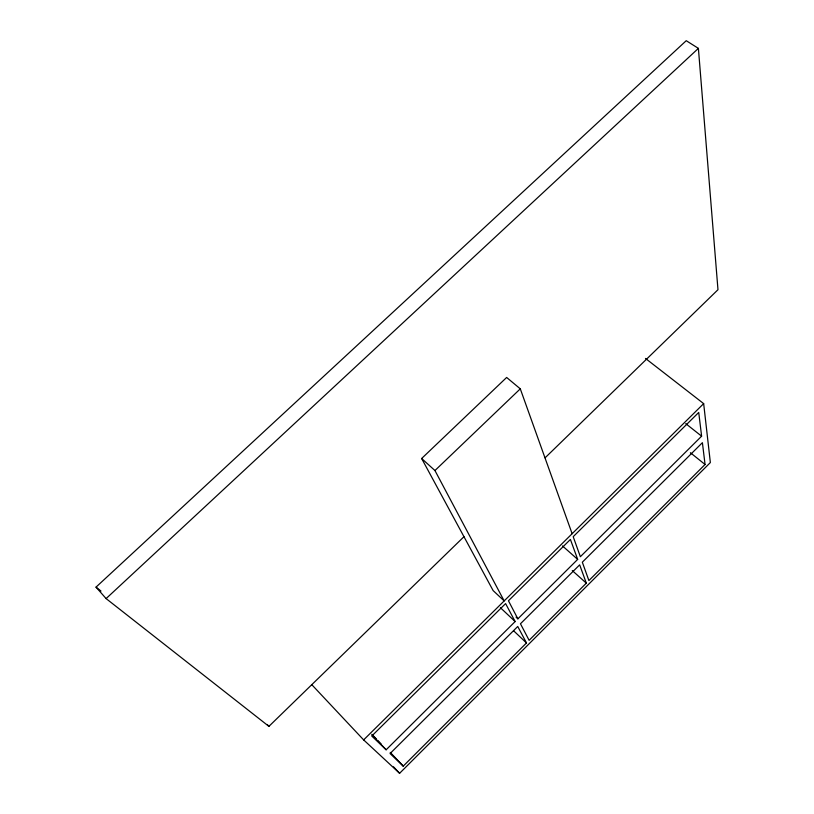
<?xml version="1.0" encoding="UTF-8"?>
<svg xmlns="http://www.w3.org/2000/svg" width="814" height="814" viewBox="0 0 814 814"><rect width="100%" height="100%" fill="white"/><g stroke="black" fill="none" stroke-linecap="round" stroke-linejoin="round"><path stroke-width="1.22" d="M403.235 766.127L526.485 642.948L517.745 626.475L390.079 753.54L403.235 766.127L390.272 752.411M586.324 583.15L529.12 640.323L520.461 623.768L579.66 564.845L586.324 583.15L572.273 570.583M705.056 464.479L588.898 580.575L582.325 562.199L702.401 442.674L705.056 464.479L690.374 452.706M311.701 684.584L363.644 739.906L399.603 773.3L710.357 462.556L703.662 403.622L645.482 358.435M386.151 749.786L515.14 621.56L505.596 603.591L371.764 736.039L386.151 749.786L372.191 735.022M517.877 618.833L577.675 559.391L570.411 539.448L508.445 600.773L517.877 618.833L516.045 617.104M701.617 436.182L580.362 556.715L573.198 536.691L698.727 412.454L701.617 436.182L685.744 423.636M363.644 739.906L703.662 403.622M545.085 457.824L717.979 289.713L698.392 48.372L686.233 40.7L96.021 587.128L106.105 598.595L268.915 726.363L463.97 536.701M434.951 470.543L520.288 388.838L506.644 377.462L421.642 458.496L493.131 590.588L504.171 600.915L434.951 470.543L421.642 458.496M106.105 598.595L698.392 48.372M96.021 587.128L101.007 591.066M562.515 545.94L577.675 559.391M500.437 607.743L515.14 621.56M513.593 630.769L526.485 642.948M371.896 734.309L376.231 738.888M377.961 740.72L381.42 744.383M393.508 766.819L399.603 773.3M267.246 724.511L268.915 726.363M520.288 388.838L572.13 533.709"/></g></svg>
